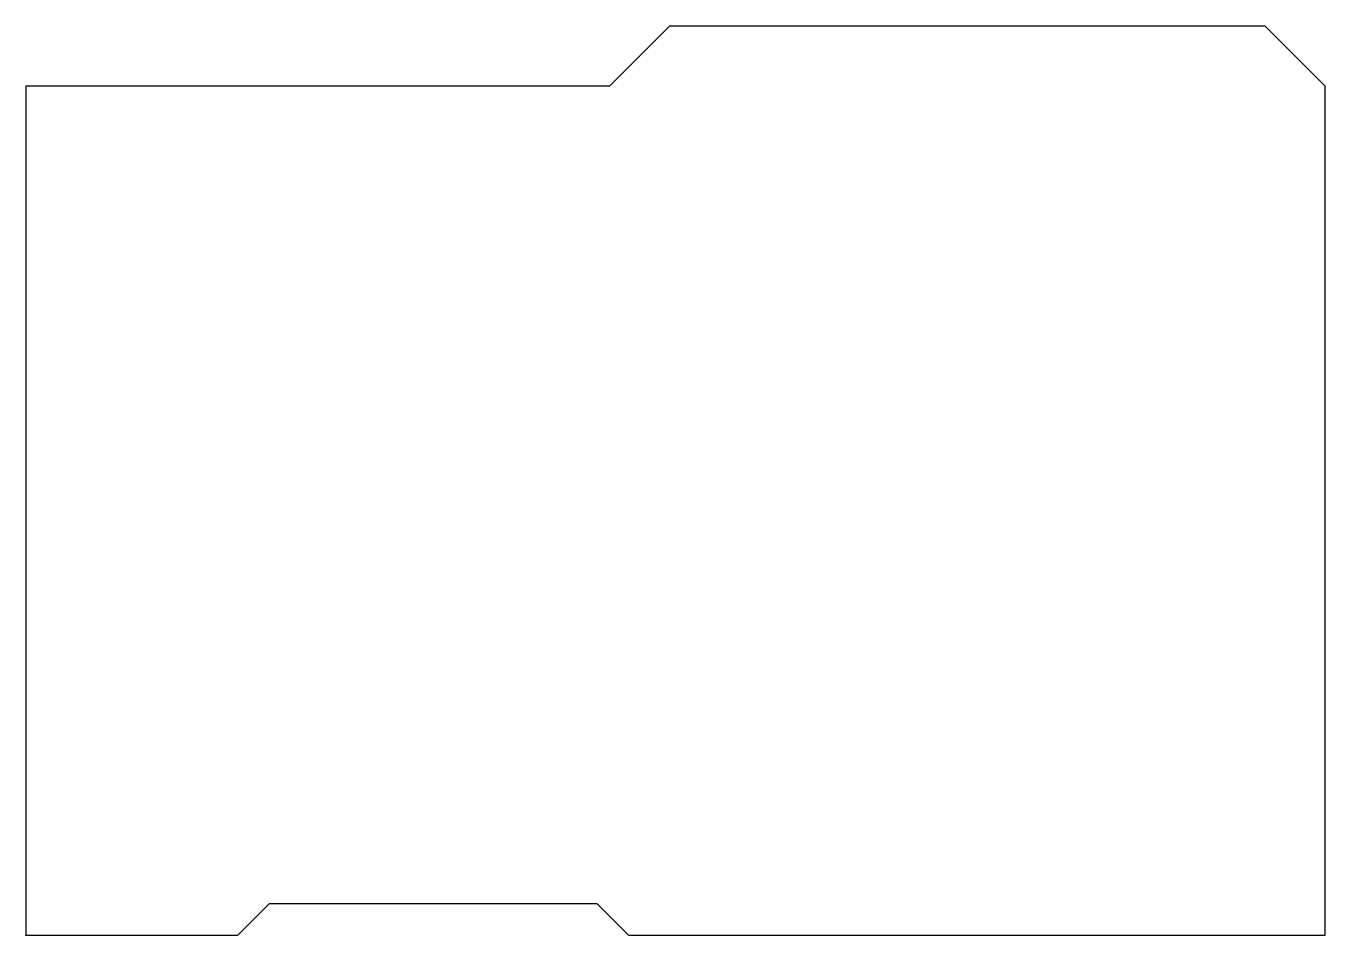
# Model space of a CAD drawing. Header units: millimetres. Extents: x 0 to 87.3, y 0 to 61.1.
import ezdxf

# ---------------------------------------------------------------- set-up
doc = ezdxf.new("R2010")
doc.units = ezdxf.units.MM
doc.header["$MEASUREMENT"] = 0
doc.layers.add('controller_board_outline v20_Sketch1', color=7, linetype='Continuous')

msp = doc.modelspace()

# ---------------------------------------------------------------- linework, layer by layer
at = {"layer": 'controller_board_outline v20_Sketch1'}
for p, q in [((43.251, 61.085), (39.211, 57.045)), ((43.251, 61.085), (83.243, 61.085)), ((87.282, 57.045), (83.243, 61.085)), ((39.211, 57.045), (0, 57.045)), ((0, 57.045), (0, 0)), ((87.282, 0), (87.282, 57.045)), ((14.23, 0), (16.351, 2.121)), ((16.351, 2.121), (38.351, 2.121)), ((38.351, 2.121), (40.473, 0)), ((0, 0), (14.23, 0)), ((40.473, 0), (87.282, 0))]:
    msp.add_line(p, q, dxfattribs=at)
msp.add_point((0, 0), dxfattribs=at)

doc.saveas('drawing.dxf')
